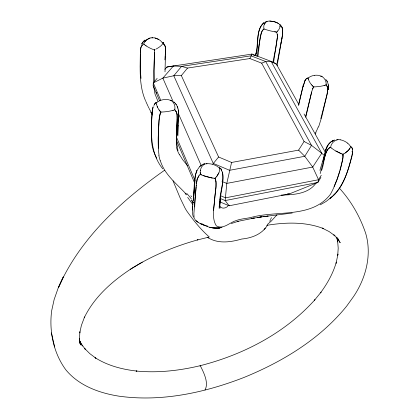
<?xml version="1.0" encoding="UTF-8"?>
<svg xmlns="http://www.w3.org/2000/svg" width="419" height="419" viewBox="0 0 419 419"><rect width="100%" height="100%" fill="white"/><g stroke="black" fill="none" stroke-linecap="round" stroke-linejoin="round"><path stroke-width="0.63" d="M326.144 84.151L326.102 84.837L326.7 85.638A7.018 5.416 33.3 0 1 326.914 85.984A6.762 5.211 33.5 0 1 327.119 86.372M342.988 156.114L342.967 155.135L342.988 156.277A6.495 1.917 88.5 0 1 342.967 157.109L342.936 157.628A8.569 2.498 88.5 0 1 342.711 159.587L339.929 170.407M177.876 126.077C177.855 118.341 181.076 107.594 173.733 101.896L174.44 102.482M200.533 165.804C191.425 174.644 195.704 190.074 192.939 201.34C192.84 206.551 191.588 212.056 193.358 217.121M308.525 79.526A15.173 6.102 37.3 0 1 308.379 78.892L308.29 77.939L309.662 76.991A15.215 13.492 41.3 0 1 310.573 76.52A15.456 13.717 42.3 0 1 313.653 75.478A14.23 12.628 42.2 0 1 314.622 75.32M154.297 50.62L154.312 50.909A6.777 0.697 87.7 0 1 154.328 51.186L154.333 51.333A6.484 0.644 87.7 0 1 154.344 51.631L154.381 52.585A6.872 0.67 87.7 0 1 154.396 53.255L154.402 53.423A8.317 0.791 87.7 0 1 154.407 55.02L153.553 83.339M177.75 135.154L177.881 125.171L177.866 135.992M154.402 55.02L153.993 70.905L154.454 81.888M219.189 208.573L219.226 205.823M176.425 135.227L176.603 129.434M140.334 53.234L140.821 47.672L142.24 45.074L141.014 47.054L140.48 49.798L140.286 66.988A252.647 186.89 33.3 0 0 140.517 72.508L141.009 78.421M177.619 134.787L178.536 113.753M326.144 84.051L326.118 83.355A15.451 11.475 -25.8 0 0 326.008 82.475A15.65 11.627 -25.8 0 0 325.139 79.909A14.419 10.711 -25.8 0 0 324.73 79.222A15.65 11.627 -25.8 0 0 322.876 77.196A15.409 11.423 -25.2 0 0 322.132 76.672M140.313 54.192C140.15 69.795 139.113 86.089 145.534 100.738M194.699 206.949L194.887 202.089A237.018 45.084 -71.5 0 1 195.207 197.244L196.27 185.25M193.463 200.549L193.772 194.83M159.587 100.78L153.171 85.733L153.281 82.878L157.135 78.405M192.62 205.986L192.457 210.066M352.416 150.107L352.3 148.572L351.724 147.415A6.908 4.541 -19.2 0 0 351.101 146.818M176.54 129.272L177.164 119.253M219.781 206.462L220.478 197.229L219.745 204.425C220.09 193.552 224.348 182.569 222.41 171.727C224.443 181.155 220.342 190.703 219.786 200.146M79.484 339.495L79.882 331.769L79.751 332.974L81.375 325.458L84.554 316.958L84.209 317.817C94.102 297.233 111.758 281.641 130.508 269.218M166.951 67.695L166.987 66.982L173.44 65.982L181.563 66.37L251.028 55.821L265.735 61.556L271.103 61.394L276.184 63.761L298.998 104.85M159.314 117.325C158.482 129.948 157.486 142.748 159.021 155.349M177.179 119.289L177.069 114.382C177.567 124.82 175.346 135.316 176.902 145.754M152.458 109.794L153.05 106.981C151.086 117.985 151.531 129.366 151.578 140.517C151.846 146.692 153.663 152.788 156.769 158.125M174.891 108.741L174.917 108.191A15.959 11.481 -34.6 0 0 174.901 107.259A16.168 11.627 -34.6 0 0 174.33 104.509A14.895 10.716 -34.5 0 0 174.005 103.771A16.168 11.632 -34.6 0 0 172.424 101.592A15.922 11.439 -34 0 0 171.764 101.021L171.523 100.811M152.296 110.647C150.892 130.388 149.478 152.495 162.792 168.873M158.937 120.976L158.272 137.076L158.309 148.232M213.491 210.322L215.932 187.424M352.389 150.426L352.327 148.698L351.724 147.415M193.552 198.15L195.474 175.095L196.81 170.559L196.249 172.471M164.866 59.907L165.175 55.575M193.856 193.578L194.327 186.67M328.512 86.775L328.307 89.708C328.936 86.084 328.197 82.155 325.762 79.332M158.969 120.546L160.131 113.973A7.139 2.325 -68.7 0 1 160.288 113.502A7.411 2.388 -68.7 0 1 160.451 113.072L160.875 112.056L161.504 112.046M165.248 54.554C165.479 51.212 166.38 45.996 163.551 43.974A6.479 5.185 -8.8 0 1 163.829 44.199L163.918 44.283A6.076 4.85 -8.5 0 1 164.101 44.461A6.94 5.531 -8.2 0 1 165.296 46.776L165.599 49.971L165.002 71.801M171.34 100.68L168.668 99.748A16.105 14.77 30.1 0 0 167.495 99.581A16.32 14.964 30.1 0 0 163.819 99.617A15.026 13.775 30.1 0 0 162.755 99.79A16.315 14.964 30.1 0 0 159.346 100.9A16.063 14.712 29.2 0 0 158.345 101.424L156.8 102.425L156.638 103.462A16.048 7.93 33.6 0 0 156.654 104.153M280.018 26.381L279.992 26.643M174.859 109.045L174.749 109.773A4.855 3.216 40.4 0 1 174.849 109.893A5.033 3.352 40.2 0 1 174.995 110.056L175.566 110.773A7.385 4.881 40.2 0 1 175.697 110.962L175.739 111.025A7.139 4.703 40.4 0 1 175.943 111.36M342.988 156.36A6.615 1.938 88.5 0 1 342.957 157.282C340.773 170.067 336.666 182.789 330.507 194.196C312.27 218.11 278.494 210.453 252.73 217.016C247.194 218.618 241.286 218.556 235.881 220.666C229.638 222.552 223.065 229.827 216.34 225.883C211.181 217.639 214.497 206.991 214.717 197.826C215.099 193.075 216.131 188.367 216.141 183.59A8.899 3.404 71 0 0 215.953 181.631L215.864 181.118A6.746 2.566 71 0 0 215.68 180.285L215.576 179.887M352.651 151.84C349.546 167.322 344.722 183.821 333.466 195.437M196.082 187.204L193.897 213.507L194.065 217.917L194.426 218.98L195.107 219.263M196.176 186.209L197.056 179.521L198.852 175.891L197.255 178.834L196.406 183.878M215.979 187.021L215.926 181.458M352.704 152.322L352.327 154.847M277.148 63.018L282.511 35.117L282.72 29.833L281.788 26.832L282.684 29.56L282.699 33.74L277.116 65.694M257.931 55.905C259.534 47.63 258.738 38.585 262.273 30.828A5.876 3.729 -44.2 0 1 262.723 30.22L263.048 29.838M219.436 203.126L219.645 201.34M255.951 54.308C259.267 44.681 255.192 29.403 264.227 22.485M273.565 62.504L277.43 36.919A8.003 3.75 76.1 0 0 277.373 35.39L277.106 33.693A6.254 2.943 76.1 0 0 277.038 33.41L277.001 33.279A6.421 3.001 76 0 0 276.907 32.892M200.361 170.722L200.434 170.287M255.381 55.324C258.994 45.163 255.213 30.309 264.106 22.537M255.967 54.391L256.166 53.15M330.203 147.519A4.997 3.284 -18.6 0 1 330.581 147.331L331.015 145.66A16.587 12.366 50 0 1 331.193 145.225L331.261 145.042A16.372 12.193 50.3 0 1 335.719 140.365L335.98 140.245A16.409 12.219 50.2 0 1 336.583 139.998L338.238 139.553L340.312 139.815M276.058 64.463L276.184 63.761L272.539 62.363M282.38 35.861L282.511 35.117M281.102 43.131L282.013 38.019M153.82 106.258L153.956 105.578M256.967 56.586L261.257 32.844A6.929 4.389 -44.2 0 1 262.666 30.273M303.461 85.895L303.56 85.429M303.335 86.319L303.534 85.387M303.754 84.523L305.037 80.469L303.733 84.491M272.821 62.651L275.796 47.96L277.43 36.919A7.893 3.724 76.1 0 0 277.362 35.227M324.929 153.522L323.065 161.493C324.982 154.443 325.233 144.215 333.058 140.616M350.404 147.059L350.525 146.43L349.357 144.874A16.503 14.895 -11.1 0 0 347.927 143.455L347.534 143.125M298.6 105.347L303.503 84.313L298.464 105.017M160.707 100.246L153.281 82.878L162.844 78.123L173.791 75.745L181.563 66.37L187.508 68.067L249.876 58.55L261.666 63.159L304.074 141.486L298.616 150.122L231.581 162.457L226.784 183.402L225.165 200.57L229.141 205.781L289.361 193.903L317.864 182.454L320.896 177.441M352.201 155.433C347.686 170.695 343.863 188.487 329.973 198.234M305.797 117.168L311.652 91.997L305.556 116.87M324.123 156.235L319.917 170.334M325.118 152.286C326.15 147.671 328.386 142.806 332.906 140.716L331.282 141.664M321.593 170.444C324.322 163.441 323.714 154.951 328.307 148.818A6.51 4.31 -18.6 0 1 328.899 148.31L329.329 148.001M350.378 147.153L350.237 147.567A16.75 8.495 -12.8 0 1 350.137 147.828L350.069 147.965A16.042 8.118 -13.1 0 1 349.975 148.174L348.231 150.568L345.282 152.94A16.655 8.422 -13.2 0 1 344.633 153.338L344.036 153.689M339.62 171.471L337.028 179.395L334.063 186.481M320.818 118.687L327.003 94.547L327.805 89.31A8.171 6.254 34 0 0 327.197 86.503M320.174 173.576L325.668 153.736L326.909 150.625M160.131 113.973L160.163 113.895A7.175 2.388 -68.7 0 1 160.262 113.58L160.294 113.507M144.66 44.802L143.712 43.948L144.319 42.539A15.613 11.921 36.8 0 1 144.492 42.24L144.586 42.089A15.005 11.449 37.2 0 1 144.733 41.863L146.907 39.585L150.012 38.056A15.545 11.863 37.3 0 1 150.651 37.878L154.14 37.804A15.294 13.005 -26 0 1 154.758 37.909L158.492 39.318A15.189 12.931 -26.1 0 1 161.86 42.136L162.808 43.497A4.489 3.603 -8.9 0 1 163.054 43.613M313.187 87.602L313.333 87.246A4.876 0.848 -68.3 0 1 313.402 87.11M312.668 88.901L312.726 88.749A6.887 1.273 -68.4 0 1 312.878 88.372L312.899 88.299A7.181 1.309 -68.4 0 1 312.988 88.09M318.592 126.978L321.74 116.922L327.417 92.809L327.794 88.969L327.082 86.304A6.741 5.159 33.9 0 0 326.946 86.047L326.909 85.984M325.898 149.51L327.899 145.173M313.04 87.953L313.093 87.822M270.737 219.163L271.386 217.587M249.876 58.55L252.06 54.082L271.103 61.394L321.761 153.244L324.364 155.611M154.229 104.677L155.543 102.948A7.139 4.672 41.1 0 1 155.732 102.833L155.779 102.807A7.432 4.845 40.2 0 1 156.062 102.665L156.8 102.425M264.824 29.236L263.986 28.927L263.797 27.497A14.712 8.883 42 0 1 264.295 24.234L265.662 22.291A14.199 8.563 41.9 0 1 265.819 22.155A14.848 8.956 41.9 0 1 266.123 21.908L267.149 21.332L269.003 21.102A14.791 13.403 -1.6 0 1 269.757 21.07L273.832 21.542L277.399 22.925A14.241 12.9 -1.5 0 1 277.687 23.087M199.989 366.049L200.261 365.672C243.408 354.673 284.957 333.157 314.931 299.716L314.339 300.433L321.09 292.095L320.467 292.891C327.386 283.558 333.168 273.267 336.347 262.037L336.09 263.279L337.95 254.097L337.714 255.412L338.212 248.184L337.578 240.412L337.735 241.936L336.567 237.17M264.295 24.234L265.662 22.291A14.288 8.616 42 0 1 265.819 22.155M269.726 221.358L270.522 219.692M141.638 44.126L143.104 41.811L145.021 39.994M141.69 43.948L144.45 40.439M315.313 134.043L315.952 132.823M349.97 148.174L349.257 149.347A16.812 8.495 -13.2 0 1 348.781 149.955L345.837 152.563A15.969 8.076 -13.2 0 1 345.282 152.94M321.263 175.268L318.56 179.725L317.864 182.454L225.165 200.57L220.384 198.543M229.492 205.242L229.141 205.781L219.718 201.811M162.452 44.1L161.944 44.754A14.717 5.541 -18.3 0 1 161.53 45.205L161.305 45.441A15.068 5.683 -18.3 0 1 156.051 49.065M316.088 182.977C308.567 194.049 293.441 194.804 281.296 195.071M212.773 164.133L218.613 157.005L181.343 75.577L187.508 68.067M144.733 41.863L145.692 40.664A15.728 11.999 37.4 0 1 146.268 40.098L149.452 38.244A14.974 11.423 37.4 0 1 150.012 38.05M267.657 224.914C262.278 234.116 251.882 238.086 241.753 239.024C230.455 242.271 217.644 244.146 207.243 237.159M217.021 176.095L218.823 172.963L216.817 176.362A17.237 10.313 -24.6 0 1 216.403 176.87M265.866 22.013L265.981 21.872A5.986 2.797 76.1 0 1 266.306 21.579L266.961 21.332A4.509 2.116 76.8 0 1 267.144 21.317M262.676 30.278L263.001 29.89A6.416 4.101 -44.2 0 1 263.273 29.592L263.577 29.293M216.408 176.87L215.34 178.033M276.938 214.832L271.339 221.028L267.484 224.385M164.908 69.386L166.987 66.982L252.06 54.082L251.29 54.219M173.44 65.982L162.844 78.123L173.073 101.429M265.924 21.94L266.039 21.809A5.876 2.75 76.3 0 1 266.332 21.558L266.751 21.374M277.729 30.99L277.289 31.462M265.332 228.056L264.101 229.355M200.292 173.581C200.235 173.005 200.649 174.969 199.68 174.985A7.123 4.08 -36 0 0 198.884 175.901M199.837 174.833L200.392 174.341L201.246 174.76M277.132 31.624L276.629 32.095L275.456 31.923M215.476 177.902L215.026 178.3L214.104 178.216M320.289 204.812L326.076 201.471L331.696 197.092M330.125 198.585L335.032 193.95M228.303 205.519C225.831 209.28 219.242 209.243 219.43 203.76M203.445 164.882L204.734 163.981L207.017 163.709A17.059 16.105 -8.1 0 1 215.445 165.39L215.942 165.62A16.66 15.76 -8.1 0 1 216.859 166.128L219.263 167.883L219.493 169.197A17.027 10.203 -24.2 0 1 218.87 172.963M337.515 139.569L337.326 139.731A7.223 2.111 88.6 0 1 337.421 139.642L337.704 139.475A6.824 1.995 88.5 0 1 337.793 139.454L337.84 139.448A7.013 2.048 88.3 0 1 337.965 139.448M199.737 166.443L202.236 164.677M143.209 44.257L143.549 44.037M164.615 170.219C121.395 200.601 80.228 238.212 58.519 287.35L63.337 276.901L58.126 288.167L54.14 299.554L51.684 310.704C48.939 331.062 53.527 353.055 65.773 369.747C78.793 385.69 99.209 393.053 118.97 396.17L119.839 396.285C161.865 401.968 204.556 392.734 243.696 377.571C282.579 361.738 319.964 339.133 346.644 306.158L353.552 296.563C365.839 278.316 372.093 254.925 365.693 233.373C360.167 216.948 351.389 201.413 339.73 188.55M203.739 164.038L203.356 164.4A9.098 3.431 71.5 0 0 203.257 164.547A8.972 3.383 71.2 0 1 203.409 164.327A7.505 2.828 71.3 0 1 203.624 164.117L203.974 163.934A7.097 2.671 71.1 0 1 204.095 163.908L204.095 163.908M329.57 147.844L330.02 147.572M306.75 78.521A8.055 6.154 34.8 0 0 305.069 80.495A8.212 6.264 34.4 0 1 306.692 78.557L306.818 78.51M142.34 262.111L130.325 269.317C151.165 256.019 174.189 246.414 197.972 239.804L197.449 239.951L208.594 237.191M329.957 147.608L329.633 147.807A7.113 4.667 -18.8 0 0 329.271 148.043L328.842 148.357A7.678 5.075 -18.6 0 0 326.94 150.625M343.873 153.778L342.946 154.255L341.894 153.888M155.109 49.521L154.344 49.871M307.09 78.358L307.148 78.332A6.95 5.306 34.4 0 1 307.31 78.253L307.996 78.007A4.75 3.656 36.2 0 1 308.159 77.955L308.122 77.976A4.735 3.609 34.3 0 0 307.991 78.007M202.456 164.562L202.901 164.348M342.978 154.244L343.009 154.229A4.986 1.514 88.6 0 1 343.004 154.679M154.402 49.845L152.422 49.196A15.184 4.714 19.4 0 1 144.644 44.781M326.082 84.842L325.427 85.088M261.666 63.159L265.735 61.556L311.532 145.403L321.761 153.244L312.705 167.055L226.784 183.402L222.012 181.521M231.33 223.537L238.233 221.284L237.652 221.405L254.16 218.048L251.662 218.603M174.723 109.778L174.089 110.003M307.52 78.17L307.928 78.028M333.503 140.428L333.964 140.25M336.583 139.998L337.51 139.705M324.856 85.277L325.364 85.109M333.76 140.318L334.661 140.004M173.597 110.16L173.251 110.265M254.16 218.048L253.652 218.163L262.053 216.764L257.559 217.461M156.764 102.435L156.685 102.451A5.028 3.294 41.5 0 0 156.533 102.493M222.044 227.349C215.183 229.303 207.567 227.611 201.759 223.62M220.006 227.789L218.739 228.03L220.85 227.632L217.456 228.166L211.061 227.564M292.195 213.035L260.194 217.047M219.629 227.816L213.632 228.056L209.61 227.287M266.652 225.354C285.459 222.248 305.425 221.599 323.484 228.585L322.174 228.072L329.151 231.587L335.017 235.834L333.817 234.85L338.589 239.809L336.845 237.568M263.582 216.618L268.155 216.068L266.814 216.225M206.106 163.777L207.017 163.709M314.732 86.874L315.376 86.838A15.236 4.216 -2.3 0 0 316.523 86.749A15.435 4.269 -2.3 0 0 320.016 86.356A14.23 3.944 -2.3 0 0 320.991 86.194A15.435 4.269 -2.3 0 0 324.002 85.523M162.085 112.02L162.829 111.983A15.88 4.656 -5 0 0 164.033 111.889A16.084 4.714 -5 0 0 167.773 111.464A14.833 4.352 -5 0 0 168.847 111.286A16.09 4.714 -5 0 0 172.256 110.543M313.412 86.848L314.48 86.885M161.849 112.03L161.671 112.035M181.343 75.577L173.791 75.745L213.271 163.415L229.581 170.303L304.77 156.292L311.532 145.403L304.074 141.486M170.57 100.199A4.824 1.571 -69.3 0 1 170.622 100.193L170.643 100.199A5.018 1.629 -68.6 0 1 170.722 100.199M204.158 163.902A7.322 2.755 70.8 0 1 204.273 163.897L204.687 163.965A5.258 1.969 70.5 0 0 204.545 163.934L204.545 163.923M287.534 193.798L289.361 193.903M214.696 178.274L214.371 178.243M213.763 178.175L212.931 178.07M275.498 31.928L275.178 31.875M275.225 31.886L274.738 31.802M322.148 76.661L319.069 75.472A15.257 13.539 42.3 0 0 317.99 75.305A15.456 13.722 42.3 0 0 314.622 75.32M195.228 219.938C198.569 223.296 203.121 225.228 207.714 226.14M155.067 37.993L158.492 39.318M219.247 167.904A5.059 2.907 -35.9 0 1 219.467 167.951L219.996 168.124A7.306 4.2 -35.9 0 1 220.164 168.213L220.494 168.428M264.934 29.278L265.531 29.482A14.717 3.273 12.5 0 0 266.028 29.629L266.191 29.702A14.529 3.19 12.6 0 0 273.659 31.603L273.995 31.666A14.56 3.205 12.6 0 0 274.744 31.807M205.137 225.553L200.219 223.584M203.105 175.551L211.265 177.808A16.414 6.096 11.9 0 0 212.061 177.949L206.185 176.614A17.273 6.405 11.9 0 1 205.101 176.268L203.105 175.551A16.498 6.123 11.9 0 1 202.765 175.42L202.545 175.331A17.273 6.411 11.9 0 1 202.131 175.152L201.471 174.864M253.113 54.92L254.935 55.617M221.588 171.078L220.829 168.742A6.683 3.85 -36.4 0 0 220.457 168.396L220.205 168.234A7.296 4.211 -36.7 0 0 219.949 168.108L219.666 167.993A5.646 3.226 -35.2 0 0 219.477 167.935M170.9 100.256L170.983 100.298A7.364 2.378 -68.9 0 1 171.052 100.34L171.072 100.356A7.065 2.289 -68.8 0 1 171.177 100.45L171.219 100.492A8.616 2.792 -68.9 0 1 171.402 100.78A8.563 2.776 -68.6 0 0 171.203 100.45M341.941 153.904L340.951 153.506M218.613 157.005L231.581 162.457M220.745 195.799L225.548 197.826L318.56 179.725L312.705 167.055L304.77 156.292L298.616 150.122M209.332 237.023C200.722 229.539 193.431 220.336 186.79 211.04A10.119 1.739 59.8 0 1 184.973 207.965L180.311 198.365L173.01 180.83M201.56 174.906L201.408 174.838M208.253 237.751L208.641 237.945M277.399 22.925L275.712 22.144A14.932 13.534 -1.7 0 0 274.785 21.814L270.438 21.081A14.173 12.848 -1.7 0 0 269.757 21.076M279.913 24.569L280.159 24.721A6.222 3.907 -44.5 0 1 280.672 25.198L281.254 26.58L280.672 25.198M277.687 23.082L277.87 23.192A14.88 13.45 -1.1 0 1 278.221 23.406M163.043 43.628L163.462 43.906L163.143 43.686M350.813 146.598L351.017 146.739M278.221 23.401L278.703 23.715M205.022 389.927C209.018 382.804 203.692 372.433 200.261 365.672C179.337 370.695 157.628 373.125 136.144 371.014L136.934 371.082C122.269 369.458 107.568 365.651 95.029 357.637L95.988 358.261L89.797 353.626L84.507 348.351L85.345 349.362L81.05 343.533L79.28 340.029M146.173 45.917L145.843 45.692M279.044 23.956L279.882 24.553L279.971 25.37A14.649 7.385 -21.1 0 1 277.718 31.001M198.072 222.3L196.003 220.693M331.419 148.027L331.853 148.368A16.346 5.557 23.6 0 0 336.017 151.107M331.356 147.975L330.575 147.31M313.438 86.869L312.935 86.361M320.985 75.991L320.996 76.001A7.144 1.294 -68.7 0 1 321.054 76.08A6.882 1.252 -68.6 0 1 321.101 76.19A8.249 1.503 -68.5 0 1 321.143 76.478L321.09 76.179A6.913 1.262 -68.1 0 0 321.059 76.096L321.059 76.101M160.315 111.438L160.812 112.203A5.033 1.702 -68.7 0 0 160.718 112.402M312.522 85.916L312.71 86.115L312.265 85.628M174.859 109.888L174.896 109.925A5.049 3.279 40.6 0 1 175.022 110.103M159.691 110.695L160.273 111.391M159.938 110.998L160.215 111.328M186.869 194.872C177.274 184.182 164.767 175.069 160.346 160.76M187.592 165.751L182.747 159.812L179.604 154.758M220.342 207.986L219.697 207.164M163.358 42.638L163.892 43.314L163.316 42.586L163.609 42.9M175.634 103.797L176.268 104.614M191.766 200.874L193.039 202.518M326.406 85.214L326.663 85.581M187.665 197.391L192.761 204.472M162.19 42.544L162.415 42.858M153.171 85.733L153.904 86.77M326.563 85.439L326.7 85.638M336.494 237.117L340.202 242.79L337.955 238.846M185.449 194.296L185.13 193.777M175.949 111.36L176.032 111.496A8.72 5.756 40.3 0 1 177.038 114.371A8.553 5.615 40.4 0 0 176.006 111.423A7.102 4.677 40.3 0 0 175.687 110.962M152.453 114.906L150.913 112.166L152.416 114.843M304.068 113.984L325.296 152.217M151.919 113.774L149.164 108.542M79.5 340.469L82.328 346.063M157.921 101.251L154.999 93.976L153.71 86.654M326.794 80.72L327.239 81.611M148.232 106.672L148.923 108.071M148.001 106.206L145.791 101.335M178.316 113.387L201.398 165.982M176.588 137.385L195.034 180.505M176.525 140.512L194.751 183.25M215.141 178.567A5.442 2.137 71 0 1 215.209 178.761L215.403 179.295M177.928 108.175L177.185 106.19M276.76 32.462L276.833 32.698M79.479 340.904L80.799 344.968L79.469 340.684M215.596 179.966L215.356 179.159A8.092 2.943 71.1 0 0 215.298 178.965M215.424 179.363L215.555 179.814M178.012 150.615L177.012 146.189M156.214 92.19L156.46 93.107M282.223 27.816L282.684 29.56M215.617 180.044L215.701 180.369A6.872 2.629 71 0 1 215.895 181.286M79.458 341.228L80.06 343.632L79.427 338.583M51.406 332.875L54.648 346.979M328.281 84.769L328.506 85.968M277.226 34.285L277.278 34.594A6.61 3.122 76.1 0 1 277.357 35.227M177.048 146.708L176.347 136.086M178.253 109.925L178.541 112.852M154.265 50.055L154.286 50.416M342.952 154.758L342.967 155.135M342.957 154.815L342.967 155.088M221.562 171.088L221.478 170.219A7.882 4.546 -36.3 0 0 220.514 168.412M200.256 172.984L200.272 173.298L200.24 172.508M154.37 52.26L154.396 53.255M159.639 110.7A16.011 7.992 33.3 0 1 159.005 109.851M159.058 109.857A16.257 8.029 33.6 0 1 156.606 104.053M157.518 107.254A14.99 7.406 33.5 0 1 157.204 106.51M155.501 102.985A7.16 4.672 40.4 0 1 155.779 102.807M142.23 45.069A6.343 5.059 -6.9 0 1 143.015 44.383M171.046 100.34A7.086 2.289 -68.8 0 1 171.193 100.471M154.402 53.26A8.207 0.812 87.7 0 1 154.407 55.03M154.244 50.139A4.839 0.388 87.5 0 1 154.26 50.4M173.335 110.291A15.843 4.74 -4.7 0 1 172.335 110.574M159.335 117.304A8.548 2.781 -68.7 0 1 160.1 114.052M263.666 29.152A4.509 2.891 -44.4 0 1 263.965 28.89M215.214 178.793A5.379 1.964 71.1 0 0 215.12 178.52A5.101 1.943 71.1 0 0 215.047 178.316M212.941 178.106A17.069 6.421 12 0 1 212.066 177.975M340.312 139.81A16.535 14.927 -11.2 0 1 347.54 143.12M340.28 153.213A15.875 5.4 23.6 0 1 339.929 153.061L336.028 151.102L339.929 153.061A15.781 5.384 23.6 0 0 340.286 153.207A16.488 5.636 23.6 0 0 340.956 153.48M200.214 172.497A16.98 12.135 42.8 0 1 200.34 170.711M200.429 170.287A17.043 12.146 43.2 0 1 203.44 164.882M160.252 160.807A80.621 53.569 -34.6 0 1 158.859 155.418M186.722 193.389A13.434 3.012 51.1 0 1 191.247 198.842M191.31 199.915A9.412 0.471 51 0 1 193.536 202.885M179.515 154.81A57.974 39.396 -32.2 0 1 176.383 146.99M154.155 104.98A8.658 5.667 40.9 0 1 155.391 103.032M170.643 100.193A4.991 1.618 -69.6 0 1 170.701 100.199M326.233 84.984A4.745 3.63 34 0 1 326.328 85.104M318.246 126.952A80.176 57.707 -22.5 0 1 315.58 132.765M324.945 85.298A15.199 4.29 -2 0 1 324.096 85.549M313.328 87.325A4.897 0.927 -68.4 0 1 313.433 87.089M312.71 88.828A6.908 1.273 -68.4 0 1 312.909 88.304M311.668 91.976A8.39 1.535 -68.4 0 1 312.7 88.802M312.207 85.633A15.136 6.175 37.1 0 1 311.526 84.837M311.595 84.842A15.372 6.175 37.3 0 1 309.84 82.407A14.167 5.698 37.3 0 1 309.437 81.71A15.372 6.18 37.4 0 1 308.52 79.526M306.766 78.542A6.683 5.107 34.8 0 1 307.143 78.327M192.85 204.844A16.65 2.572 56.3 0 1 192.714 204.65M191.609 196.747A16.776 1.571 51.5 0 1 190.849 195.773M185.392 193.588A11.475 6.165 40.9 0 1 185.277 193.389M352.295 151.097L352.154 151.814L352.295 151.097M152.128 37.789L152.102 37.872A6.248 0.587 87.8 0 1 152.165 37.684L152.139 37.752M276.629 32.095L276.723 32.363L276.629 32.095"/></g></svg>
